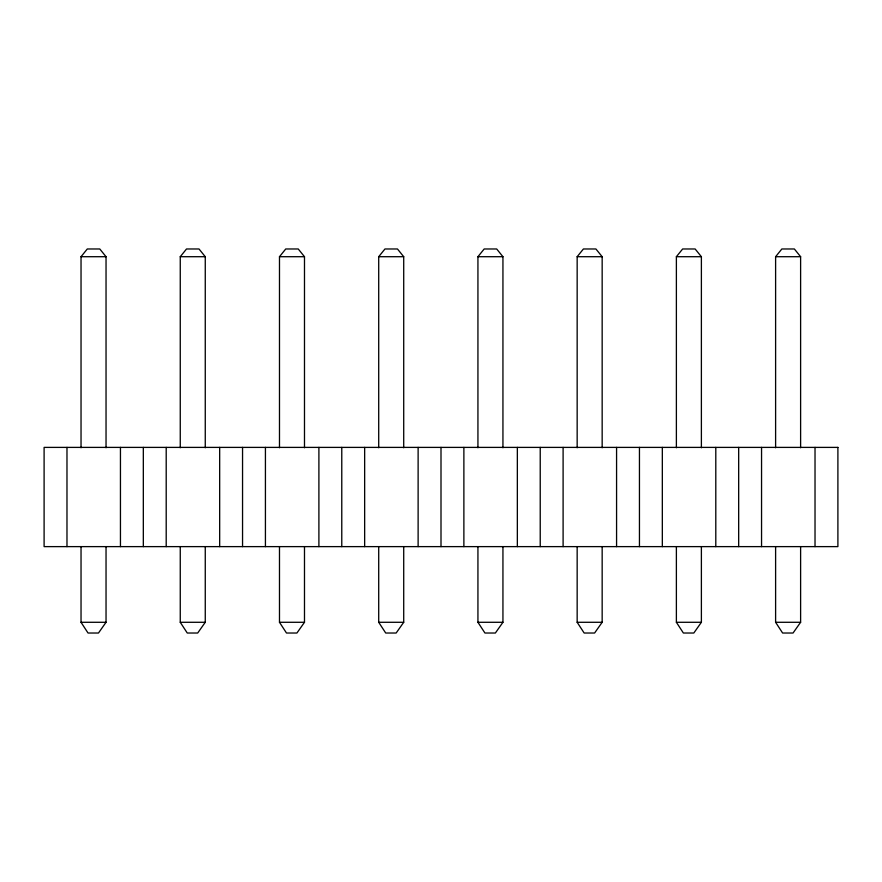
<?xml version="1.0" encoding="UTF-8"?>
<svg xmlns="http://www.w3.org/2000/svg" width="882" height="882" viewBox="0 0 882 882"><rect width="100%" height="100%" fill="white"/><g stroke="black" fill="none" stroke-linecap="round" stroke-linejoin="round"><path stroke-width="1.32" d="M106.038 546.697L106.038 622.284L98.475 633.022L88.035 633.022L81.034 622.284L81.034 546.697M205.263 546.697L205.263 622.284L197.7 633.022L187.26 633.022L180.259 622.284L180.259 546.697M304.488 546.697L304.488 622.284L296.925 633.022L286.485 633.022L279.484 622.284L279.484 546.697M403.713 546.697L403.713 622.284L396.15 633.022L385.71 633.022L378.709 622.284L378.709 546.697M502.938 546.697L502.938 622.284L495.375 633.022L484.935 633.022L477.934 622.284L477.934 546.697M602.163 546.697L602.163 622.284L594.6 633.022L584.16 633.022L577.159 622.284L577.159 546.697M701.388 546.697L701.388 622.284L693.825 633.022L683.385 633.022L676.384 622.284L676.384 546.697M800.613 546.697L800.613 622.284L793.05 633.022L782.61 633.022L775.609 622.284L775.609 546.697M81.034 447.747L81.034 256.706L87.285 248.978L99.787 248.978L106.038 256.706L106.038 447.747M180.259 447.747L180.259 256.706L186.51 248.978L199.012 248.978L205.263 256.706L205.263 447.747M279.484 447.747L279.484 256.706L285.735 248.978L298.237 248.978L304.488 256.706L304.488 447.747M378.709 447.747L378.709 256.706L384.96 248.978L397.462 248.978L403.713 256.706L403.713 447.747M477.934 447.747L477.934 256.706L484.185 248.978L496.687 248.978L502.938 256.706L502.938 447.747M577.159 447.747L577.159 256.706L583.41 248.978L595.912 248.978L602.163 256.706L602.163 447.747M676.384 447.747L676.384 256.706L682.635 248.978L695.137 248.978L701.388 256.706L701.388 447.747M775.609 447.747L775.609 256.706L781.86 248.978L794.362 248.978L800.613 256.706L800.613 447.747M81.034 256.706L106.038 256.706M180.259 256.706L205.263 256.706M279.484 256.706L304.488 256.706M378.709 256.706L403.713 256.706M477.934 256.706L502.938 256.706M577.159 256.706L602.163 256.706M676.384 256.706L701.388 256.706M775.609 256.706L800.613 256.706M81.034 622.284L106.038 622.284M180.259 622.284L205.263 622.284M279.484 622.284L304.488 622.284M378.709 622.284L403.713 622.284M477.934 622.284L502.938 622.284M577.159 622.284L602.163 622.284M676.384 622.284L701.388 622.284M775.609 622.284L800.613 622.284M815.023 447.395L815.023 546.62M761.552 447.395L761.552 546.62M738.675 447.395L738.675 546.62M715.798 447.395L715.798 546.62M662.327 447.395L662.327 546.62M639.45 447.395L639.45 546.62M616.573 447.395L616.573 546.62M563.102 447.395L563.102 546.62M540.225 447.395L540.225 546.62M517.348 447.395L517.348 546.62M463.877 447.395L463.877 546.62M441 447.395L441 546.62M418.123 447.395L418.123 546.62M364.652 447.395L364.652 546.62M341.775 447.395L341.775 546.62M318.898 447.395L318.898 546.62M265.427 447.395L265.427 546.62M242.55 447.395L242.55 546.62M219.673 447.395L219.673 546.62M166.202 447.395L166.202 546.62M143.325 447.395L143.325 546.62M120.448 447.395L120.448 546.62M66.977 447.395L66.977 546.62M837.9 447.395L44.1 447.395L44.1 546.62L837.9 546.62L837.9 447.395"/></g></svg>
